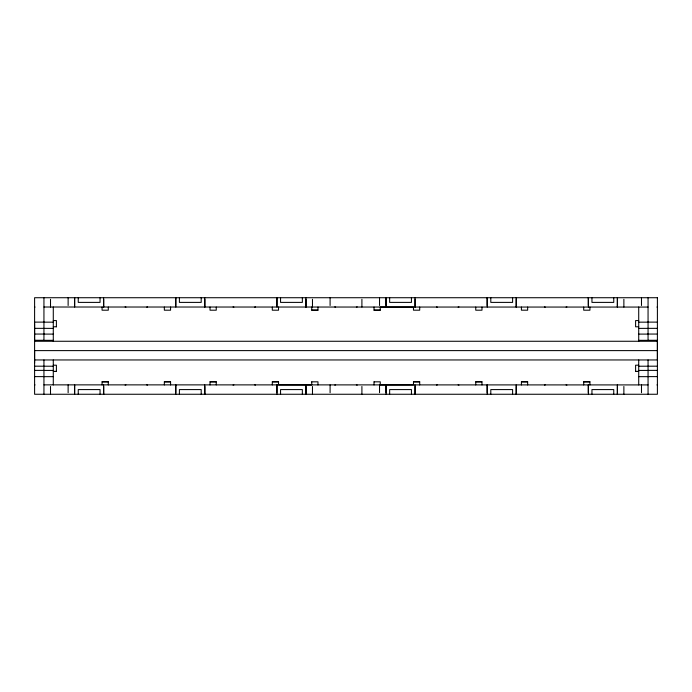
<?xml version="1.0" encoding="UTF-8"?>
<svg xmlns="http://www.w3.org/2000/svg" width="692" height="692" viewBox="0 0 692 692"><rect width="100%" height="100%" fill="white"/><g stroke="black" fill="none" stroke-linecap="round" stroke-linejoin="round"><path stroke-width="1.04" d="M34.6 363.066L34.6 350.61L657.4 350.61M34.6 323.648L34.6 341.268L657.4 341.268M34.6 307.066L35.05 307.066M43.942 307.014L648.058 307.066M656.95 307.066L657.4 307.066M311.746 310.154L317.974 310.154M374.026 310.154L380.254 310.154M53.284 320.578L56.398 320.56L56.398 326.806M638.716 320.56L635.602 320.578L635.602 326.806L638.716 326.788M34.6 322.117L43.942 322.117M648.058 322.117L657.4 322.117M43.942 322.161L53.284 322.161M638.716 322.161L648.058 322.161M53.284 326.806L56.398 326.788M34.6 328.345L53.284 328.389M638.716 328.389L657.4 328.345M34.6 334.054L43.942 334.054M648.058 334.054L657.4 334.054M43.942 334.098L53.284 334.098M638.716 334.098L648.058 334.098M34.6 340.282L43.942 340.282M648.058 340.282L657.4 340.282L657.4 359.952L34.6 359.952M53.284 340.326L43.942 340.326L43.942 297.724M638.716 340.326L648.058 340.326L648.058 297.724M53.284 365.212L56.398 365.194L56.398 371.44L53.284 371.44L56.398 371.422M638.716 365.194L635.602 365.194L635.602 371.44L638.716 371.44L635.602 371.422M34.6 366.18L53.284 366.232M638.716 366.232L657.4 366.18M34.6 370.384L43.942 370.384M648.058 370.384L657.4 370.384M43.942 370.428L53.284 370.428M638.716 370.428L648.058 370.428M34.6 376.612L43.942 376.612M648.058 376.612L657.4 376.612M43.942 376.656L53.284 376.656M638.716 376.656L648.058 376.656M102.07 384.934L102.07 381.802L108.298 381.802L108.298 384.934M164.35 384.934L164.35 381.802L170.578 381.802L170.578 384.934M210.022 384.934L210.022 381.802L216.25 381.802L216.25 384.934M272.302 384.934L272.302 381.802L278.53 381.802L278.53 384.934L311.746 384.96L311.746 381.82M374.026 381.846L380.254 381.82L380.254 384.96L413.47 384.934L413.47 381.802L419.698 381.802L419.698 384.934M475.75 384.934L475.75 381.802L481.978 381.802L481.978 384.934M521.422 384.934L521.422 381.802L527.65 381.802L527.65 384.934M583.702 384.934L583.702 381.802L589.93 381.802L589.93 384.934M102.07 381.82L108.298 381.82M164.35 381.82L170.578 381.82M210.022 381.82L216.25 381.82M272.302 381.82L278.53 381.82M311.746 381.846L317.974 381.82L317.974 384.96M413.47 381.82L419.698 381.82M475.75 381.82L481.978 381.82M521.422 381.82L527.65 381.82M583.702 381.82L589.93 381.82M34.6 384.916L35.05 384.916M43.942 384.864L648.058 384.916M656.95 384.916L657.4 384.916M648.058 359.952L648.058 394.258M641.493 297.724L641.493 305.509M641.493 384.916L641.493 392.701M638.716 307.014L638.716 341.32M638.716 359.987L638.716 384.934M623.873 299.281L623.873 307.066M623.873 386.473L623.873 394.258M617.437 299.281L617.437 307.066M617.437 386.473L617.437 394.258M617.307 297.724L617.307 307.066M617.307 384.916L617.307 394.258M613.752 297.724L613.752 302.395L591.954 302.395L591.954 297.724M613.752 394.258L613.752 389.587L591.954 389.587L591.954 394.258M589.93 307.066L589.93 310.198L583.702 310.198L583.702 307.066M588.399 297.724L588.399 307.066M588.399 384.916L588.399 394.258M588.269 297.724L588.269 305.509M588.269 384.916L588.269 392.701M527.65 307.066L527.65 310.198L521.422 310.18L521.422 307.066M516.284 299.281L516.284 307.066M516.284 386.473L516.284 394.258M516.154 297.724L516.154 307.066M516.154 384.916L516.154 394.258M512.599 297.724L512.599 302.395L490.801 302.395L490.801 297.724M512.599 394.258L512.599 389.587L490.801 389.587L490.801 394.258M487.246 297.724L487.246 307.066M487.246 384.916L487.246 394.258M487.116 297.724L487.116 305.509M487.116 384.916L487.116 392.701M481.978 307.066L481.978 310.198L475.75 310.198L475.75 307.066M419.698 307.066L419.698 310.198L413.47 310.18L413.47 307.066L380.254 307.066L380.254 310.18L374.026 310.18L374.026 307.04M415.131 299.281L415.131 307.066M415.131 386.473L415.131 394.258M415.001 297.724L415.001 307.066M415.001 384.916L415.001 394.258M411.446 297.724L411.446 302.395L389.648 302.395L389.648 297.724M411.446 394.258L411.446 389.587L389.648 389.587L389.648 394.258M386.093 297.724L386.093 307.066M386.093 384.916L386.093 394.258M385.963 297.724L385.963 305.509M385.963 384.916L385.963 392.701M379.527 297.724L379.527 305.509M379.527 384.916L379.527 392.701M374.026 381.82L374.026 384.96M361.907 299.281L361.907 307.066M361.907 386.473L361.907 394.258M330.093 297.724L330.093 305.509M330.093 384.916L330.093 392.701M317.974 307.04L317.974 310.18L311.746 310.18L311.746 307.04M312.473 299.281L312.473 307.066M312.473 386.473L312.473 394.258M306.037 299.281L306.037 307.066M306.037 386.473L306.037 394.258M305.907 297.724L305.907 307.066M305.907 384.916L305.907 394.258M302.352 297.724L302.352 302.395L280.554 302.395L280.554 297.724M302.352 394.258L302.352 389.587L280.554 389.587L280.554 394.258M278.53 307.066L278.53 310.198L272.302 310.198L272.302 307.066M276.999 297.724L276.999 307.066M276.999 384.916L276.999 394.258M276.869 297.724L276.869 305.509M276.869 384.916L276.869 392.701M216.25 307.066L216.25 310.198L210.022 310.198L210.022 307.066M204.884 299.281L204.884 307.066M204.884 386.473L204.884 394.258M204.754 297.724L204.754 307.066M204.754 384.916L204.754 394.258M201.199 297.724L201.199 302.395L179.401 302.395L179.401 297.724M201.199 394.258L201.199 389.587L179.401 389.587L179.401 394.258M175.846 297.724L175.846 307.066M175.846 384.916L175.846 394.258M175.716 297.724L175.716 305.509M175.716 384.916L175.716 392.701M170.578 307.066L170.578 310.198L164.35 310.198L164.35 307.066M108.298 307.066L108.298 310.198L102.07 310.198L102.07 307.066M103.731 299.281L103.731 307.066M103.731 386.473L103.731 394.258M103.601 297.724L103.601 307.066M103.601 384.916L103.601 394.258M100.046 297.724L100.046 302.395L78.248 302.395L78.248 297.724M100.046 394.258L100.046 389.587L78.248 389.587L78.248 394.258M74.693 297.724L74.693 307.066M74.693 384.916L74.693 394.258M74.563 297.724L74.563 305.509M74.563 384.916L74.563 392.701M68.127 297.724L68.127 305.509M68.127 384.916L68.127 392.701M53.284 307.014L53.284 341.32M53.284 359.987L53.284 384.934M50.507 299.281L50.507 307.066M50.507 386.473L50.507 394.258M43.942 359.952L43.942 394.258M146.704 384.934A2.336 2.336 0 0 1 147.56 385.098M125.088 385.098A2.336 2.336 0 0 1 125.944 384.934M254.656 384.934A2.336 2.336 0 0 1 255.512 385.098M233.04 385.098A2.336 2.336 0 0 1 233.896 384.934M147.56 306.919A2.336 2.336 0 0 1 146.704 307.084M125.944 307.084A2.336 2.336 0 0 1 125.088 306.919M255.512 306.919A2.336 2.336 0 0 1 254.656 307.084M233.896 307.084A2.336 2.336 0 0 1 233.04 306.919M458.104 384.934A2.336 2.336 0 0 1 458.96 385.098M436.488 385.098A2.336 2.336 0 0 1 437.344 384.934M566.056 384.934A2.336 2.336 0 0 1 566.912 385.098M544.44 385.098A2.336 2.336 0 0 1 545.296 384.934M458.96 306.919A2.336 2.336 0 0 1 458.104 307.084M437.344 307.084A2.336 2.336 0 0 1 436.488 306.919M566.912 306.919A2.336 2.336 0 0 1 566.056 307.084M545.296 307.084A2.336 2.336 0 0 1 544.44 306.919M356.38 384.96A2.336 2.336 0 0 1 357.236 385.124M334.764 385.124A2.336 2.336 0 0 1 335.62 384.96M357.236 306.902A2.336 2.336 0 0 1 356.38 307.066M335.62 307.066A2.336 2.336 0 0 1 334.764 306.902M657.4 297.724L34.6 297.724L34.6 394.258L657.4 394.258L657.4 297.724"/></g></svg>
